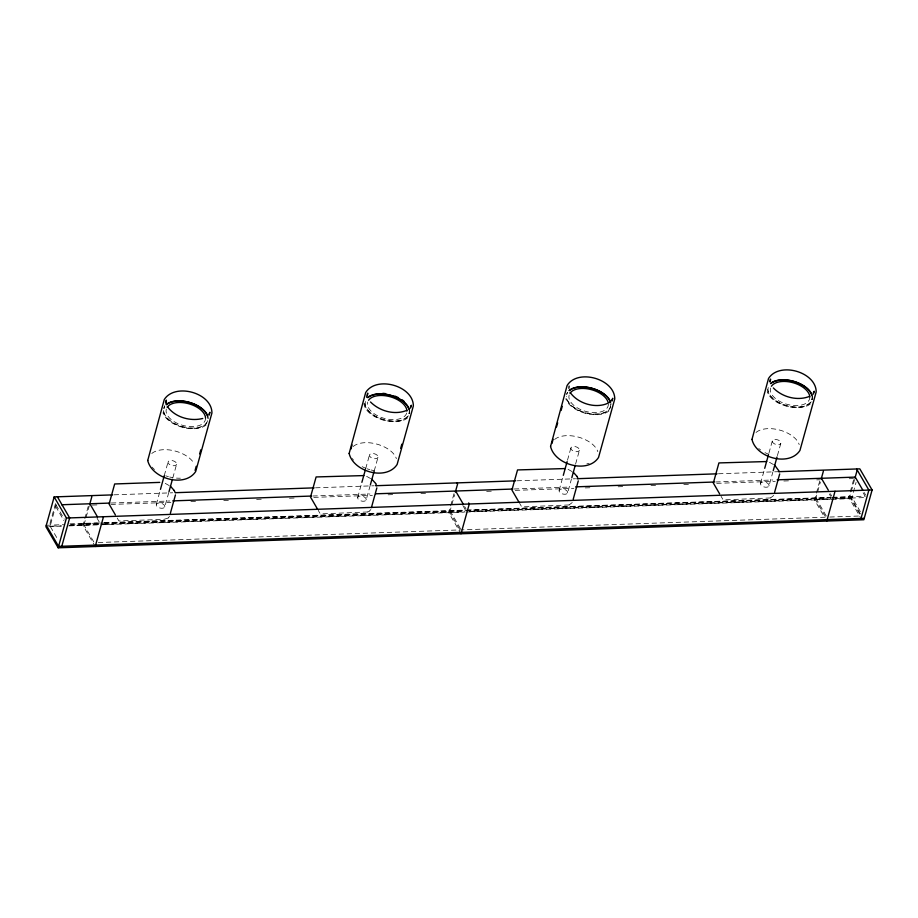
<?xml version="1.0" encoding="UTF-8"?>
<svg xmlns="http://www.w3.org/2000/svg" width="918" height="918" viewBox="0 0 918 918"><rect width="100%" height="100%" fill="white"/><g stroke="black" fill="none" stroke-linecap="round" stroke-linejoin="round"><path stroke-width="0.69" stroke-dasharray="4.59 3.44" d="M55.505 503.557L49.515 525.165L58.385 540.404M56.124 504.613L50.134 526.221L61.414 525.819M88.22 506.426L82.964 525.394L95.231 546.508M83.963 525.039L89.207 506.128M164.781 405.63L164.024 408.372A22.64 12.565 15.5 0 1 164.965 406.376M156.278 504.452L160.466 489.363M164.265 475.639L168.074 461.926M164.792 506.851A4.418 2.456 15.5 0 0 158.998 503.018A4.418 2.456 15.5 0 0 157.816 507.092A4.418 2.456 15.5 0 0 164.792 506.851L168.981 491.761M172.779 478.037L176.589 464.324A4.418 2.456 15.5 0 0 170.794 460.48A4.418 2.456 15.5 0 0 169.612 464.565A4.418 2.456 15.5 0 0 176.589 464.324M357.699 497.441L361.497 483.717M365.685 468.628L369.495 454.903M366.202 499.84A4.418 2.456 15.5 0 0 360.418 496.007A4.418 2.456 15.5 0 0 359.225 500.08A4.418 2.456 15.5 0 0 366.202 499.84L370.39 484.75M374.2 471.026L377.998 457.302A4.418 2.456 15.5 0 0 372.215 453.469A4.418 2.456 15.5 0 0 371.021 457.543A4.418 2.456 15.5 0 0 377.998 457.302M409.015 413.628L409.784 410.885M453.997 493.689L448.73 512.657L460.331 532.601M449.74 512.301L454.605 494.745M559.108 490.43L562.918 476.706M567.485 460.239L570.904 447.892M567.622 492.828A4.418 2.456 15.5 0 0 561.839 488.984A4.418 2.456 15.5 0 0 560.646 493.069A4.418 2.456 15.5 0 0 567.622 492.828L571.432 479.104M575.609 464.015L579.419 450.29A4.418 2.456 15.5 0 0 573.624 446.458A4.418 2.456 15.5 0 0 572.442 450.531A4.418 2.456 15.5 0 0 579.419 450.29M760.529 483.419L764.338 469.695M768.905 453.228L772.325 440.881M769.043 485.806A4.418 2.456 15.5 0 0 763.248 481.973A4.418 2.456 15.5 0 0 762.066 486.058A4.418 2.456 15.5 0 0 769.043 485.806L772.841 472.093M777.408 455.626L780.839 443.279A4.418 2.456 15.5 0 0 775.044 439.435A4.418 2.456 15.5 0 0 773.863 443.52A4.418 2.456 15.5 0 0 780.839 443.279M811.856 399.605L812.614 396.851M819.763 480.952L814.507 499.92L824.731 517.511M815.517 499.564L820.382 482.007M853.602 479.77L848.737 497.326L860.395 517.385M854.589 479.471L849.357 498.382L835.254 498.876M860.43 513.873L851.571 498.635L856.081 482.363M169.497 516.421L168.189 517.993M773.713 495.456L770.546 497.935M370.872 509.501L369.61 510.982M572.235 502.548L569.126 504.946M168.12 518.05L163.932 519.359L118.892 520.931L116.793 517.316M367.716 511.957L369.541 511.039M367.659 511.98L320.313 513.919L318.202 510.305M569.08 504.957L521.722 506.908L519.622 503.282M770.5 497.946L723.143 499.885L721.043 496.271M114.073 494.825L172.664 492.782M315.54 487.814L374.119 485.771M517.006 480.791L575.586 478.76M718.461 473.78L778.475 471.691M111.296 503.018L169.876 500.987M312.763 496.007L369.908 494.022M514.218 488.996L569.94 487.045M715.684 481.973L772.83 479.988M92.328 505.084L98.042 504.889M110.906 504.441L170.909 502.353M190.921 501.653L196.636 501.457M223.785 500.505L229.5 500.31M256.638 499.369L262.353 499.162M289.503 498.222L295.217 498.026M313.795 497.372L372.375 495.33M388.096 494.791L393.811 494.584M420.949 493.643L426.675 493.448M486.678 491.348L492.392 491.153M515.25 490.361L573.83 488.319M585.271 487.917L592.408 487.676M618.124 486.781L625.273 486.529M650.988 485.633L658.137 485.381M683.853 484.486L691.002 484.234M716.717 483.338L775.297 481.307M783.869 481.009L789.583 480.803M816.733 479.862L819.59 479.758M849.219 478.726L853.442 478.576M69.894 523.845L100.911 522.767M103.768 522.675L465.254 510.087M466.688 510.029L831.031 497.338M832.454 497.292L864.882 496.168M84.364 523.616L102.931 522.973M104.365 522.927L831.421 497.602M832.821 497.556L849.747 496.959L860.797 515.962M46.29 525.268L63.617 524.671M70.525 524.43L103.355 523.283M104.79 523.237L464.841 510.695M466.275 510.649L830.583 497.958M832.006 497.912L851.961 497.212L860.832 512.462M69.504 525.268L100.521 524.189M103.378 524.086L464.864 511.498M469.155 511.349L830.641 498.761M834.887 498.612L865.904 497.533M69.871 525.532L102.541 524.385M103.975 524.339L464.026 511.796M469.741 511.601L833.842 498.922M48.746 526.588L61.575 526.14M68.712 525.899L464.451 512.118M465.885 512.06L830.182 499.381M831.616 499.323L851.571 498.635M98.272 542.515L825.523 517.19M829.78 517.041L859.386 516.008M769.468 462.305L774.723 465.242M568.047 469.316L573.314 472.254M366.626 476.339L371.893 479.276M165.217 483.35L170.473 486.288M864.228 492.553L865.605 494.928M863.138 492.782L865.215 496.34M830.388 493.735L831.765 496.11M829.31 493.964L830.687 496.34M815.907 498.141L826.957 517.144M814.897 498.508L827.175 519.611M464.611 506.472L466 508.847M462.844 505.508L465.598 510.259M450.13 510.878L461.18 529.881M449.131 511.246L460.102 530.111M97.067 518.245L99.832 522.996M83.354 523.983L94.325 542.848M56.032 504.946L64.317 519.198M55.631 506.369L63.916 520.621M205.529 418.092A20.242 11.223 15.5 0 1 184.369 425.78A20.242 11.223 15.5 0 1 166.319 409.084M206.94 422.808A22.95 12.737 15.5 0 1 182.234 426.79A22.95 12.737 15.5 0 1 163.415 410.564M163.702 408.338A22.95 12.737 15.5 0 1 164.655 406.318M207.778 416.221A22.95 12.737 15.5 0 1 208.179 418.562M207.606 420.651A22.64 12.565 15.5 0 1 184.22 427.065A22.64 12.565 15.5 0 1 163.737 410.564M207.491 416.152A22.64 12.565 15.5 0 1 207.881 418.459M206.137 424.942A23.868 13.242 15.5 0 1 182.108 427.226A23.868 13.242 15.5 0 1 162.956 412.779M180.387 478.186A23.868 13.242 15.5 0 1 176.486 478.106M172.446 477.589A23.868 13.242 15.5 0 1 169.75 477.004M168.407 476.66A23.868 13.242 15.5 0 1 165.756 475.822M154.499 469.523A23.868 13.242 15.5 0 1 152.124 467.159M151.78 453.503A23.868 13.242 15.5 0 1 173.789 450.704A23.868 13.242 15.5 0 1 193.859 463.177M406.697 413.031A20.242 11.223 15.5 0 1 384.08 418.333A20.242 11.223 15.5 0 1 367.739 402.061M408.361 415.797A22.95 12.737 15.5 0 1 381.739 419.193A22.95 12.737 15.5 0 1 365.112 401.327M409.199 409.21A22.95 12.737 15.5 0 1 409.313 413.766M373.867 470.567A23.868 13.242 15.5 0 1 371.159 469.993M369.816 469.637A23.868 13.242 15.5 0 1 367.177 468.8M365.892 468.329A23.868 13.242 15.5 0 1 362.185 466.665M353.545 460.147A23.868 13.242 15.5 0 1 352.294 458.507M353.189 446.492A23.868 13.242 15.5 0 1 377.218 444.209A23.868 13.242 15.5 0 1 396.381 458.656M408.9 409.141A22.64 12.565 15.5 0 1 385.629 420.042A22.64 12.565 15.5 0 1 366.374 399.364M407.558 417.919A23.868 13.242 15.5 0 1 381.544 419.606A23.868 13.242 15.5 0 1 363.953 403.335M608.359 404.058A20.242 11.223 15.5 0 1 587.199 411.757A20.242 11.223 15.5 0 1 569.149 395.05M610.722 406.754A22.95 12.737 15.5 0 1 587.015 413.261A22.95 12.737 15.5 0 1 566.257 396.53M566.532 394.315A22.95 12.737 15.5 0 1 567.485 392.284M610.608 402.199A22.95 12.737 15.5 0 1 611.009 404.54M589.115 463.338A23.868 13.242 15.5 0 1 586.877 463.808M554.61 439.481A23.868 13.242 15.5 0 1 578.638 437.186A23.868 13.242 15.5 0 1 597.79 451.633M610.711 404.425A22.64 12.565 15.5 0 1 588.977 413.421A22.64 12.565 15.5 0 1 566.578 396.53M566.854 394.35A22.64 12.565 15.5 0 1 567.794 392.342M608.967 410.908A23.868 13.242 15.5 0 1 584.95 413.203A23.868 13.242 15.5 0 1 565.786 398.756M809.779 397.046A20.242 11.223 15.5 0 1 788.619 404.735A20.242 11.223 15.5 0 1 770.569 388.039M811.191 401.774A22.95 12.737 15.5 0 1 784.58 405.159A22.95 12.737 15.5 0 1 767.953 387.304M812.028 395.176A22.95 12.737 15.5 0 1 812.143 399.743M768.722 454.295A23.868 13.242 15.5 0 1 765.015 452.631M760.632 449.969A23.868 13.242 15.5 0 1 758.75 448.477M756.03 432.47A23.868 13.242 15.5 0 1 780.059 430.175A23.868 13.242 15.5 0 1 799.211 444.622M811.741 395.107A22.64 12.565 15.5 0 1 788.47 406.02A22.64 12.565 15.5 0 1 769.215 385.331M810.387 403.897A23.868 13.242 15.5 0 1 786.359 406.181A23.868 13.242 15.5 0 1 767.207 391.734"/><path stroke-width="1.38" d="M175.441 494.928L170.369 513.3M779.692 473.94L774.62 492.255M367.441 395.302L367.728 393.111L366.58 397.242M568.862 388.291L569.137 386.099M770.282 381.28L770.558 379.088L769.789 381.831M112.65 494.882L54.162 496.913L45.9 526.691L58.178 547.805L863.838 519.749L872.1 489.971L859.822 468.857L778.475 471.691M58.178 547.805L66.429 518.027L54.162 496.913M61.793 546.267L69.653 517.913L57.375 496.799M89.585 504.785L91.834 496.684M95.231 546.508L103.493 516.742M165.538 402.876L166.307 400.133L166.433 404.494M160.466 489.363L164.265 475.639M168.981 491.761L172.4 479.414M209.132 415.154L209.947 412.274L209.006 414.282M195.086 470.406L196.222 466.287M199.654 453.928L200.79 449.809M350.928 449.086L352.064 444.966M361.876 482.352L365.307 470.005M370.39 484.75L374.2 471.026M371.423 507.597L376.862 487.883M410.541 408.131L411.367 405.263L410.426 407.271M400.684 448.294L401.832 444.174M455.362 492.048L457.6 483.947L456.992 482.891M461.008 533.771L469.27 503.993L468.65 502.938M551.959 443.44L553.106 439.32M556.526 426.962L557.674 422.842M561.093 410.484L562.241 406.376M563.296 475.34L567.106 461.616M571.811 477.727L575.23 465.38M573.199 499.277L578.271 480.871M611.962 401.12L612.776 398.251L611.836 400.248M764.717 468.318L768.515 454.605M773.231 470.716L777.03 456.992M813.382 394.109L814.197 391.229L813.256 393.237M821.128 479.299L823.377 471.198M826.785 521.034L835.036 491.256M854.968 478.129L857.217 470.027M861.015 518.441L868.876 490.086L856.597 468.972M766.679 461.547L718.92 462.924L713.343 483.029L719.643 493.884M610.344 401.912C598.02 409.6 578.673 404.368 570.239 392.606M406.869 410.335C394.763 415.429 379.662 411.207 370.505 401.981M809.699 396.301C797.501 401.338 782.262 397.15 773.346 387.947M202.752 418.47C190.347 421.614 175.131 417.357 167.397 406.64M159.778 482.386L114.67 483.97L109.093 504.074L115.393 514.929M175.522 492.691L314.105 487.86M375.554 485.725L515.572 480.848M577.009 478.703L717.027 473.826M61.667 504.751L109.873 503.075M172.733 500.884L311.328 496.053M375.623 493.815L512.795 489.042M575.655 486.85L714.25 482.019M777.121 479.839L855.255 477.108L862.84 490.178M66.429 518.027L872.1 489.971M864.24 518.326L58.568 546.382L46.29 525.268M565.259 468.559L517.534 469.936L511.923 490.04L518.934 502.1M363.838 475.581L316.113 476.947L310.514 497.051L317.513 509.111M774.735 465.254L779.439 471.657M573.314 472.265L577.043 476.419M371.905 479.276L375.623 483.442M170.484 486.288L174.213 490.453M821.415 478.289L828.311 490.166M455.638 491.027L463.234 504.097M89.861 503.764L97.457 516.834M577.078 476.476L578.019 478.668M375.657 483.488L376.598 485.679M174.248 490.51L175.189 492.702M166.25 404.54A22.95 12.737 15.5 0 1 189.349 402.336A22.95 12.737 15.5 0 1 207.778 416.221M167.156 407.294A20.242 11.223 15.5 0 1 188.936 403.782A20.242 11.223 15.5 0 1 205.529 418.092M166.537 404.62A22.64 12.565 15.5 0 1 189.315 402.451A22.64 12.565 15.5 0 1 207.491 416.152M367.67 397.517A22.95 12.737 15.5 0 1 371.618 395.256M372.57 394.924A22.95 12.737 15.5 0 1 409.199 409.21M368.577 400.271A20.242 11.223 15.5 0 1 390.345 396.771A20.242 11.223 15.5 0 1 406.938 411.08M367.946 397.609A22.64 12.565 15.5 0 1 390.735 395.44A22.64 12.565 15.5 0 1 408.9 409.141M382.84 393.329A23.868 13.242 15.5 0 1 385.526 393.627M394.866 396.094A23.868 13.242 15.5 0 1 398.561 397.758M401.923 399.72A23.868 13.242 15.5 0 1 403.92 401.155M569.08 390.506A22.95 12.737 15.5 0 1 592.19 388.303A22.95 12.737 15.5 0 1 610.608 402.199M569.986 393.26A20.242 11.223 15.5 0 1 590.056 389.312A20.242 11.223 15.5 0 1 608.003 402.004M569.367 390.598A22.64 12.565 15.5 0 1 592.156 388.417A22.64 12.565 15.5 0 1 610.321 402.118M770.5 383.494A22.95 12.737 15.5 0 1 793.6 381.291A22.95 12.737 15.5 0 1 812.028 395.176M771.407 386.249A20.242 11.223 15.5 0 1 793.186 382.737A20.242 11.223 15.5 0 1 809.779 397.046M770.787 383.575A22.64 12.565 15.5 0 1 793.565 381.406A22.64 12.565 15.5 0 1 811.741 395.107M147.729 460.469C151.906 478.794 184.874 488.078 195.695 471.496L211.932 412.974C211.932 392.617 174.868 382.645 164.265 399.559L147.729 460.469M349.15 453.458C353.315 471.783 386.283 481.066 397.115 464.485L413.352 405.963C413.375 385.709 376.242 375.428 365.685 392.537L349.15 453.458M550.559 446.446C554.736 464.76 587.704 474.055 598.536 457.474L614.762 398.94C614.808 378.87 577.686 368.313 567.094 385.526L550.559 446.446M751.98 439.424C756.157 457.749 789.124 467.032 799.945 450.451L816.182 391.929C816.171 371.836 779.244 361.359 768.515 378.514L751.98 439.424"/></g></svg>
